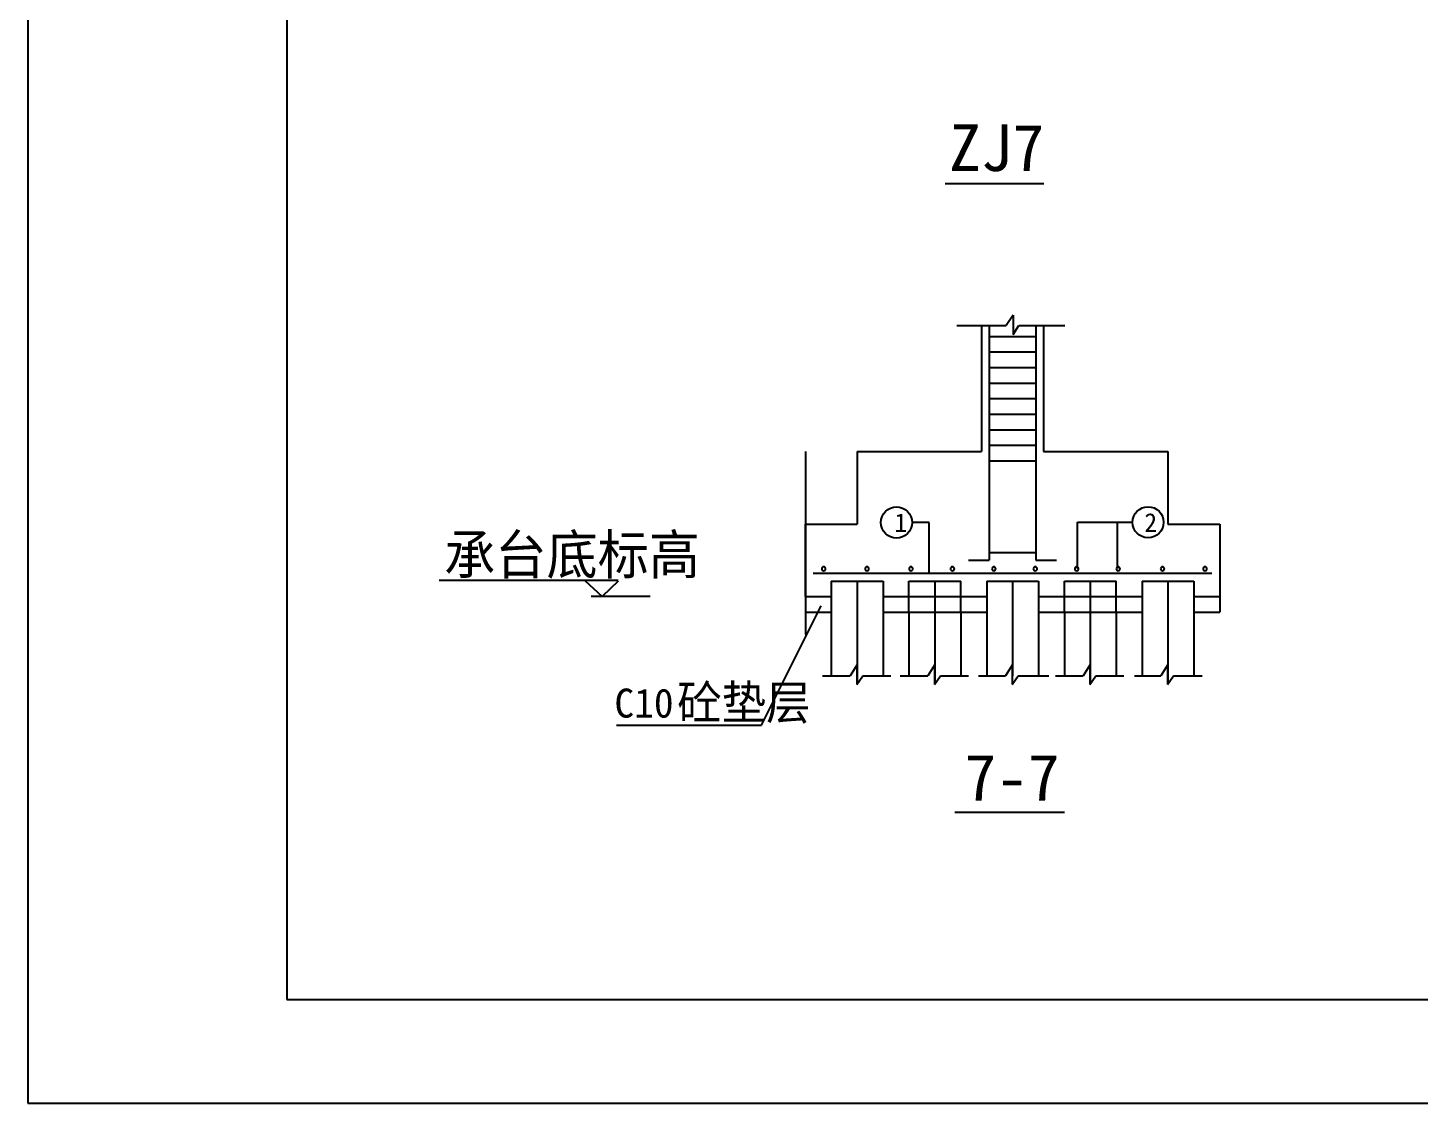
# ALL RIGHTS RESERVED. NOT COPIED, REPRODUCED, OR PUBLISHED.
# Model space of a CAD drawing. Header units: metres. Extents: x 5647 to 73999, y 8406 to 50306.
# Drawn here: x 5647 to 19094, y 8406 to 18790 of the extents above; entities that cross this region are included whole.
import ezdxf

# ---------------------------------------------------------------- set-up
doc = ezdxf.new("R2010")
doc.units = ezdxf.units.M
for name, color, linetype in [('AXIS', 9, 'Continuous'), ('CCX', 7, 'Continuous'), ('HZ', 2, 'Continuous'), ('LIS', 2, 'Continuous'), ('LT', 7, 'Continuous'), ('LTX', 7, 'Continuous'), ('STEEL', 4, 'Continuous'), ('TXT', 7, 'Continuous')]:
    doc.layers.add(name, color=color, linetype=linetype)
doc.dimstyles.get("Standard").update_dxf_attribs({"dimtxt": 2.5, "dimasz": 2.5, "dimexe": 1.25, "dimexo": 0.625, "dimtad": 1, "dimcen": 2.5, "dimazin": 3, "dimtfac": 1, "dimtmove": 0, "dimatfit": 3})

# ---------------------------------------------------------------- blocks, each defined once
blk = doc.blocks.new('_CLOSEDFILLED')
at = {"color": 0, "linetype": 'BYBLOCK'}
blk.add_solid([(-1, 0), (0, 0), (-1, 0)], dxfattribs=at)
blk = doc.blocks.new('*D122')
for p, q in [((13156.93, 14698.64), (13156.93, 13998.27)), ((13156.68, 13998.27), (13156.43, 13998.27)), ((13156.93, 13297.91), (13156.93, 13998.27)), ((13156.93, 13998.27), (13156.93, 13998.27)), ((13157.18, 13998.27), (13157.43, 13998.27))]:
    blk.add_line(p, q)
at = {"layer": 'Defpoints'}
for p in [(13156.93, 14698.64), (13156.93, 13998.27), (13156.93, 13297.91)]:
    blk.add_point(p, dxfattribs=at)
at = {"layer": 'CCX', "xscale": 0.25, "yscale": 0.25}
blk.add_blockref('_CLOSEDFILLED', (13156.93, 13998.27), dxfattribs=at)
at = {"layer": 'CCX', "xscale": 0.25, "yscale": 0.25, "rotation": 180}
blk.add_blockref('_CLOSEDFILLED', (13156.93, 13998.27), dxfattribs=at)
at = {"layer": 'CCX', "insert": (13156.93, 13999.395), "char_height": 1, "attachment_point": 5}
blk.add_mtext('H', dxfattribs=at)
blk = doc.blocks.new('*D123')
for p, q in [((13156.93, 13297.91), (13156.93, 12931.63)), ((13156.93, 13147.83), (13156.93, 12931.63)), ((13156.68, 12931.63), (13156.43, 12931.63)), ((13156.93, 12931.63), (13156.93, 12931.63)), ((13157.18, 12931.63), (13157.43, 12931.63))]:
    blk.add_line(p, q)
at = {"layer": 'Defpoints'}
for p in [(13156.93, 13297.91), (13156.93, 13147.83), (13156.93, 12931.63)]:
    blk.add_point(p, dxfattribs=at)
at = {"layer": 'CCX', "xscale": 0.25, "yscale": 0.25}
blk.add_blockref('_CLOSEDFILLED', (13156.93, 12931.63), dxfattribs=at)
at = {"layer": 'CCX', "xscale": 0.25, "yscale": 0.25, "rotation": 180}
blk.add_blockref('_CLOSEDFILLED', (13156.93, 12931.63), dxfattribs=at)
at = {"layer": 'CCX', "insert": (13156.93, 12932.755), "char_height": 1, "attachment_point": 5}
blk.add_mtext('80', dxfattribs=at)
blk = doc.blocks.new('*D124')
for p, q in [((13156.93, 13447.99), (13156.93, 13386.19)), ((13156.68, 13386.19), (13156.43, 13386.19)), ((13156.93, 13297.91), (13156.93, 13386.19)), ((13156.93, 13386.19), (13156.93, 13386.19)), ((13157.18, 13386.19), (13157.43, 13386.19))]:
    blk.add_line(p, q)
at = {"layer": 'Defpoints'}
for p in [(13156.93, 13447.99), (13156.93, 13386.19), (13156.93, 13297.91)]:
    blk.add_point(p, dxfattribs=at)
at = {"layer": 'CCX', "xscale": 0.25, "yscale": 0.25}
blk.add_blockref('_CLOSEDFILLED', (13156.93, 13386.19), dxfattribs=at)
at = {"layer": 'CCX', "xscale": 0.25, "yscale": 0.25, "rotation": 180}
blk.add_blockref('_CLOSEDFILLED', (13156.93, 13386.19), dxfattribs=at)
at = {"layer": 'CCX', "insert": (13156.93, 13387.315), "char_height": 1, "attachment_point": 5}
blk.add_mtext('k', dxfattribs=at)
blk = doc.blocks.new('*D125')
for p, q in [((13156.68, 13685.26), (13156.43, 13685.26)), ((13156.93, 13447.99), (13156.93, 13685.26)), ((13156.93, 13523.03), (13156.93, 13685.26)), ((13156.93, 13685.26), (13156.93, 13685.26)), ((13157.18, 13685.26), (13157.43, 13685.26))]:
    blk.add_line(p, q)
at = {"layer": 'Defpoints'}
for p in [(13156.93, 13685.26), (13156.93, 13523.03), (13156.93, 13447.99)]:
    blk.add_point(p, dxfattribs=at)
at = {"layer": 'CCX', "xscale": 0.25, "yscale": 0.25}
blk.add_blockref('_CLOSEDFILLED', (13156.93, 13685.26), dxfattribs=at)
at = {"layer": 'CCX', "xscale": 0.25, "yscale": 0.25, "rotation": 180}
blk.add_blockref('_CLOSEDFILLED', (13156.93, 13685.26), dxfattribs=at)
at = {"layer": 'CCX', "insert": (13156.93, 13686.385), "char_height": 1, "attachment_point": 5}
blk.add_mtext('40', dxfattribs=at)
blk = doc.blocks.new('*D126')
for p, q in [((13156.93, 13998.27), (13156.93, 13648.09)), ((13156.68, 13648.09), (13156.43, 13648.09)), ((13156.93, 13297.91), (13156.93, 13648.09)), ((13156.93, 13648.09), (13156.93, 13648.09)), ((13157.18, 13648.09), (13157.43, 13648.09))]:
    blk.add_line(p, q)
at = {"layer": 'Defpoints'}
for p in [(13156.93, 13998.27), (13156.93, 13648.09), (13156.93, 13297.91)]:
    blk.add_point(p, dxfattribs=at)
at = {"layer": 'CCX', "xscale": 0.25, "yscale": 0.25}
blk.add_blockref('_CLOSEDFILLED', (13156.93, 13648.09), dxfattribs=at)
at = {"layer": 'CCX', "xscale": 0.25, "yscale": 0.25, "rotation": 180}
blk.add_blockref('_CLOSEDFILLED', (13156.93, 13648.09), dxfattribs=at)
at = {"layer": 'CCX', "insert": (13156.93, 13649.215), "char_height": 1, "attachment_point": 5}
blk.add_mtext('H1', dxfattribs=at)

msp = doc.modelspace()

# ---------------------------------------------------------------- linework, layer by layer
for points in [[(5647.47, 8406.01), (65047.47, 8406.01), (65047.47, 50306.01), (5647.47, 50306.01)], [(8147.47, 9406.01), (64047.47, 9406.01), (64047.47, 49306.01), (8147.47, 49306.01)]]:
    msp.add_lwpolyline(points, close=True)
at = {"layer": 'AXIS'}
for p, q in [((13657.19, 13447.99), (13657.19, 12452.43)), ((14407.58, 13447.99), (14407.58, 12452.43)), ((15157.97, 13447.99), (15157.97, 12532.68)), ((15908.36, 13447.99), (15908.36, 12452.43)), ((16658.75, 13447.99), (16658.75, 12452.43))]:
    msp.add_line(p, q, dxfattribs=at)
at = {"layer": 'LIS'}
for p, q in [((14857.81, 15914.24), (14857.81, 14698.64)), ((15458.12, 15914.24), (15458.12, 14698.64)), ((13657.19, 14698.64), (14857.81, 14698.64)), ((13657.19, 14698.64), (13657.19, 13998.27)), ((15458.12, 14698.64), (16658.75, 14698.64)), ((16658.75, 14698.64), (16658.75, 13998.27)), ((13156.93, 13998.27), (13657.19, 13998.27)), ((13156.93, 13998.27), (13156.93, 13147.83)), ((16658.75, 13998.27), (17159.01, 13998.27)), ((17159.01, 13998.27), (17159.01, 13147.83)), ((13407.06, 13447.99), (13907.32, 13447.99)), ((13407.06, 13447.99), (13407.06, 12532.68)), ((13907.32, 13447.99), (13907.32, 12532.68)), ((14907.84, 13447.99), (15408.1, 13447.99)), ((14907.84, 13447.99), (14907.84, 12532.68)), ((15408.1, 13447.99), (15408.1, 12532.68)), ((16408.62, 13447.99), (16908.88, 13447.99)), ((16408.62, 13447.99), (16408.62, 12532.68)), ((16908.88, 13447.99), (16908.88, 12532.68)), ((13156.93, 13297.91), (13407.06, 13297.91)), ((13907.32, 13297.91), (14907.84, 13297.91)), ((15408.1, 13297.91), (16408.62, 13297.91)), ((16908.88, 13297.91), (17159.01, 13297.91)), ((13156.93, 13147.83), (13407.06, 13147.83)), ((13907.32, 13147.83), (14907.84, 13147.83)), ((15408.1, 13147.83), (16408.62, 13147.83)), ((16908.88, 13147.83), (17159.01, 13147.83))]:
    msp.add_line(p, q, dxfattribs=at)
at = {"layer": 'LT'}
for p, q in [((15162.37, 16015.54), (15096.36, 15914.24)), ((15162.37, 16015.54), (15162.37, 15829.27)), ((14621.19, 15914.24), (15096.36, 15914.24)), ((15162.37, 15829.27), (15219.05, 15914.24)), ((15219.05, 15914.24), (15662.68, 15914.24)), ((14352.75, 14013.57), (14187.16, 14013.57)), ((14352.75, 13523.03), (14352.75, 14013.57)), ((15783.9, 14015.06), (16316.46, 14015.06)), ((15783.9, 13569.14), (15783.9, 14015.06)), ((16171.25, 13569.14), (16171.25, 14015.06)), ((11348.03, 13452.59), (9619.47, 13452.59)), ((11194.38, 13297.91), (11034.17, 13447.99)), ((11349.97, 13447.99), (11194.38, 13297.91)), ((11656.86, 13297.91), (11088.45, 13297.91)), ((12734.54, 12056.04), (13308.27, 13207.44)), ((14157.45, 13147.83), (14157.45, 12532.68)), ((14657.71, 13147.83), (14657.71, 12532.68)), ((15658.23, 13147.83), (15658.23, 12532.68)), ((16158.49, 13147.83), (16158.49, 12532.68)), ((13322.42, 12532.68), (13588.04, 12532.68)), ((13654.05, 12633.99), (13588.04, 12532.68)), ((13654.05, 12633.99), (13654.05, 12447.72)), ((13654.05, 12447.72), (13710.73, 12532.68)), ((13710.73, 12532.68), (13982.4, 12532.68)), ((14072.81, 12532.68), (14338.43, 12532.68)), ((14404.43, 12633.99), (14338.43, 12532.68)), ((14404.43, 12633.99), (14404.43, 12447.72)), ((14404.43, 12447.72), (14461.11, 12532.68)), ((14461.11, 12532.68), (14732.79, 12532.68)), ((14828.8, 12532.68), (15088.82, 12532.68)), ((15154.82, 12633.99), (15088.82, 12532.68)), ((15154.82, 12633.99), (15154.82, 12447.72)), ((15154.82, 12447.72), (15211.5, 12532.68)), ((15211.5, 12532.68), (15508.93, 12532.68)), ((15573.58, 12532.68), (15839.2, 12532.68)), ((15905.21, 12633.99), (15839.2, 12532.68)), ((15905.21, 12633.99), (15905.21, 12447.72)), ((15905.21, 12447.72), (15961.89, 12532.68)), ((15961.89, 12532.68), (16233.57, 12532.68)), ((16336.19, 12532.68), (16589.59, 12532.68)), ((16655.6, 12633.99), (16589.59, 12532.68)), ((16655.6, 12633.99), (16655.6, 12447.72)), ((16655.6, 12447.72), (16712.28, 12532.68)), ((16712.28, 12532.68), (16990.27, 12532.68)), ((11333.13, 12056.04), (12734.54, 12056.04))]:
    msp.add_line(p, q, dxfattribs=at)
for points in [[(14507.81, 17286.14), (15459.88, 17286.14)], [(14601.03, 11214.48), (15660.95, 11214.48)]]:
    msp.add_lwpolyline(points, dxfattribs=at)
for points in [[(13314.44, 13566.44, 1), (13351.96, 13566.44, 1)], [(13733.32, 13566.44, 1), (13770.84, 13566.44, 1)], [(14157.8, 13566.44, 1), (14195.32, 13566.44, 1)], [(14558.01, 13566.44, 1), (14595.53, 13566.44, 1)], [(14958.22, 13566.44, 1), (14995.74, 13566.44, 1)], [(15358.43, 13566.44, 1), (15395.94, 13566.44, 1)], [(15758.63, 13566.44, 1), (15796.15, 13566.44, 1)], [(16158.84, 13566.44, 1), (16196.36, 13566.44, 1)], [(16587.08, 13566.44, 1), (16624.6, 13566.44, 1)], [(16997.8, 13566.44, 1), (17035.32, 13566.44, 1)]]:
    msp.add_lwpolyline(points, format="xyb", close=True, dxfattribs=at)
for centre in [(14037.09, 14013.57), (16466.54, 14015.06)]:
    msp.add_circle(centre, 150.08, dxfattribs=at)
at = {"layer": 'LTX'}
for p, q in [((14157.45, 13447.99), (14657.71, 13447.99)), ((14157.45, 13147.83), (14157.45, 13447.99)), ((14657.71, 13147.83), (14657.71, 13447.99)), ((15658.23, 13447.99), (16158.49, 13447.99)), ((15658.23, 13147.83), (15658.23, 13447.99)), ((16158.49, 13147.83), (16158.49, 13447.99))]:
    msp.add_line(p, q, dxfattribs=at)
at = {"layer": 'STEEL'}
for p, q in [((14932.85, 15914.24), (14932.85, 13648.09)), ((15383.08, 15914.24), (15383.08, 13648.09)), ((14932.85, 15810.03), (15383.08, 15810.03)), ((14932.85, 15659.95), (15383.08, 15659.95)), ((14932.85, 15509.87), (15383.08, 15509.87)), ((14932.85, 15359.79), (15383.08, 15359.79)), ((14932.85, 15209.72), (15383.08, 15209.72)), ((14932.85, 15059.64), (15383.08, 15059.64)), ((14932.85, 14909.56), (15383.08, 14909.56)), ((14932.85, 14759.48), (15383.08, 14759.48)), ((14932.85, 14609.4), (15383.08, 14609.4)), ((14932.85, 13722.31), (15383.08, 13722.31)), ((14732.75, 13648.09), (14932.85, 13648.09)), ((15383.08, 13648.09), (15583.19, 13648.09)), ((13231.97, 13523.03), (17083.97, 13523.03))]:
    msp.add_line(p, q, dxfattribs=at)

# ---------------------------------------------------------------- texts
at = {"layer": 'HZ'}
for s, p in [('1', (14017.24, 13921.48)), ('2', (16431.12, 13922.96))]:
    msp.add_text(s, height=180.09, dxfattribs=at).set_placement(p)
at = {"layer": 'TXT'}
for s, height, p in [('ZJ7', 450, (14545.41, 17407.48)), ('承台底标高', 380.2, (9667.9, 13513.3)), ('C10', 280.15, (11312.76, 12129.11)), ('砼垫层', 330.17, (11919.11, 12110.54)), ('7-7', 450, (14694.38, 11326.03))]:
    msp.add_text(s, height=height, dxfattribs=at).set_placement(p)

# ---------------------------------------------------------------- dimensions: what is measured, and where the dimension line sits
at = {"layer": 'CCX'}
for base, p1, p2, text, picture, middle in [((13156.93, 13998.27), (13156.93, 13297.91), (13156.93, 14698.64), 'H', '*D122', (13156.93, 13999.395)), ((13156.93, 13648.09), (13156.93, 13297.91), (13156.93, 13998.27), 'H1', '*D126', (13156.93, 13649.215)), ((13156.93, 13685.26), (13156.93, 13447.99), (13156.93, 13523.03), '40', '*D125', (13156.93, 13686.385)), ((13156.93, 13386.19), (13156.93, 13297.91), (13156.93, 13447.99), 'k', '*D124', (13156.93, 13387.315)), ((13156.93, 12931.63), (13156.93, 13297.91), (13156.93, 13147.83), '80', '*D123', (13156.93, 12932.755))]:
    dim = msp.add_linear_dim(base=base, p1=p1, p2=p2, text=text, dimstyle='Standard', dxfattribs=at)
    dim.commit()
    dim.dimension.update_dxf_attribs({"geometry": picture, "text_midpoint": middle})

doc.saveas('drawing.dxf')
